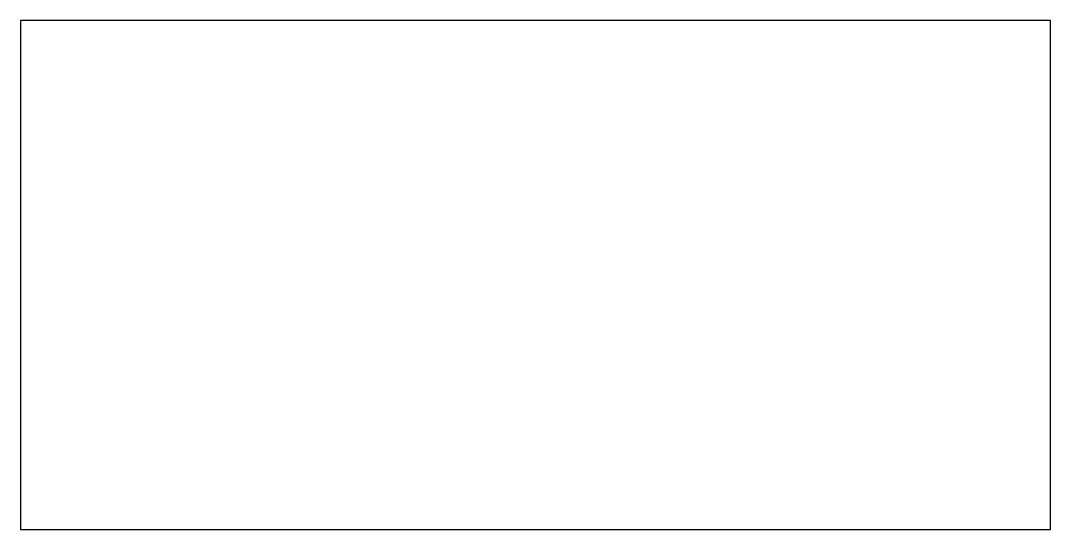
# Model space of a CAD drawing. Extents: x 220 to 652, y 223 to 437.
import ezdxf

# ---------------------------------------------------------------- set-up
doc = ezdxf.new("R2010")
doc.units = 0
doc.layers.get('0').update_dxf_attribs({"linetype": 'CONTINUOUS', "lineweight": 25})

msp = doc.modelspace()

# ---------------------------------------------------------------- linework, layer by layer
msp.add_lwpolyline([(219.5, 223), (652.5, 223), (652.5, 437), (219.5, 437)], close=True)

doc.saveas('drawing.dxf')
